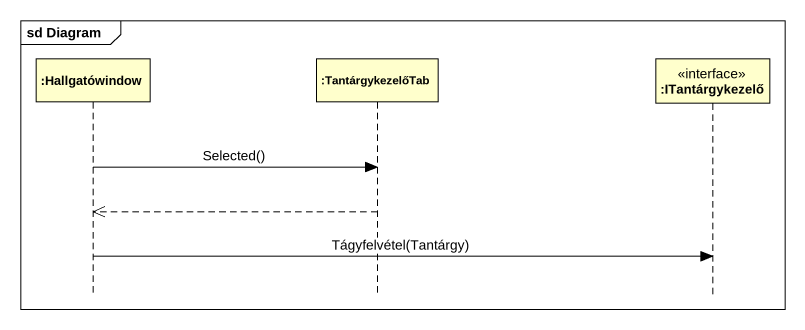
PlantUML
@startuml
mainframe sd Diagram
hide footbox
participant ":Hallgatówindow" as Hallgatówindow
participant ":TantárgykezelőTab" as TantárgykezelőTab
participant ":ITantárgykezelő" as ITantárgykezelő <<interface>>

Hallgatówindow -> TantárgykezelőTab : Selected()
TantárgykezelőTab -->> Hallgatówindow
Hallgatówindow -> ITantárgykezelő : Tágyfelvétel(Tantárgy)
@enduml
